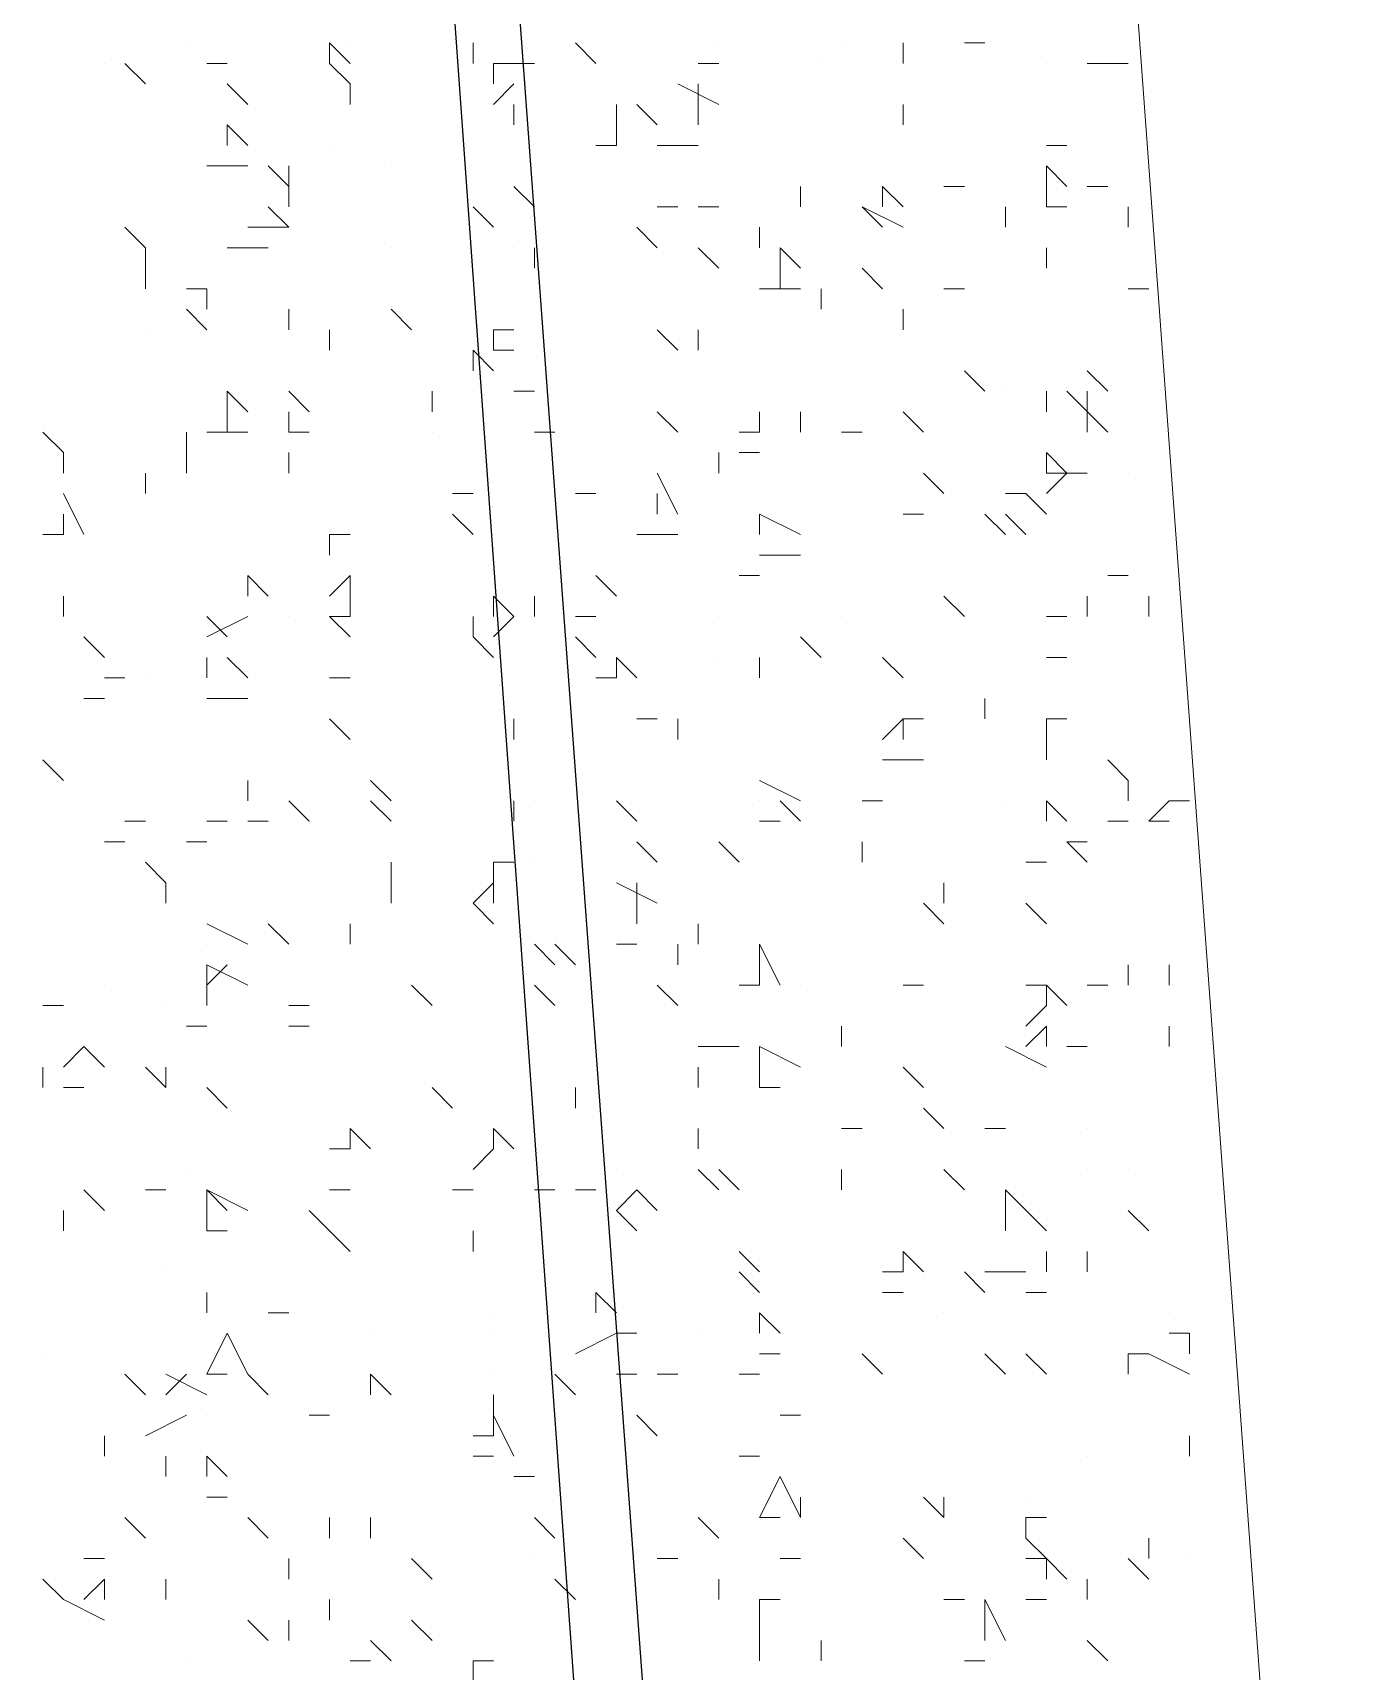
# Model space of a CAD drawing. Header units: millimetres. Extents: x 2928 to 3112, y 1220 to 1280.
# Drawn here: x 3001.5272 to 3001.7405, y 1264.6556 to 1264.9223 of the extents above; entities that cross this region are included whole.
import ezdxf

# ---------------------------------------------------------------- set-up
doc = ezdxf.new("R2010")
doc.units = ezdxf.units.MM

msp = doc.modelspace()

# ---------------------------------------------------------------- linework, layer by layer
at = {"color": 7, "linetype": 'Continuous', "lineweight": 9, "true_color": 0x000007}
msp.add_lwpolyline([(3000.5555, 1266.50732), (2999.52548, 1266.43065), (2999.82549, 1262.38726), (3000.85217, 1262.46392), (3001.88218, 1262.54059), (3001.58551, 1266.58065)], close=True, dxfattribs=at)
at = {"color": 253, "linetype": 'Continuous', "lineweight": -2, "true_color": 0x9a9a9a}
msp.add_lwpolyline([(3000.56216, 1266.40731), (2999.63548, 1266.34065), (2999.91549, 1262.49726), (3000.8455, 1262.56393), (3001.77551, 1262.63393), (3001.49218, 1266.47398)], close=True, dxfattribs=at)
msp.add_lwpolyline([(3000.72217, 1264.49062), (3001.62218, 1264.55729), (3001.48551, 1266.46398), (3001.1255, 1266.43731), (3001.17217, 1265.82397), (3000.60883, 1265.78064)], dxfattribs=at)
at = {"color": 92, "linetype": 'Continuous', "lineweight": 5, "true_color": 0x00b800}
for points in [[(3001.55218, 1264.92063), (3001.55218, 1264.92063)], [(3001.57884, 1264.92063), (3001.57884, 1264.92063)], [(3001.63885, 1264.92063), (3001.63885, 1264.92063)], [(3001.65885, 1264.92063), (3001.65885, 1264.92063)], [(3001.53884, 1264.91729), (3001.53884, 1264.91729)], [(3001.57884, 1264.91729), (3001.57884, 1264.91729)], [(3001.65551, 1264.91729), (3001.65551, 1264.91729)], [(3001.69218, 1264.91729), (3001.69218, 1264.91729)], [(3001.57551, 1264.90396), (3001.57551, 1264.90396)], [(3001.58551, 1264.90063), (3001.58551, 1264.90063)], [(3001.58551, 1264.88729), (3001.58551, 1264.88729)], [(3001.60551, 1264.88729), (3001.60551, 1264.88729)], [(3001.54551, 1264.87396), (3001.54551, 1264.87396)], [(3001.59885, 1264.86396), (3001.59885, 1264.86396)], [(3001.68551, 1264.86396), (3001.68551, 1264.86396)], [(3001.59218, 1264.85729), (3001.59218, 1264.85729)], [(3001.60885, 1264.85729), (3001.60885, 1264.85729)], [(3001.64551, 1264.85729), (3001.64551, 1264.85729)], [(3001.70551, 1264.85062), (3001.70551, 1264.85062)], [(3001.63218, 1264.84062), (3001.63218, 1264.84062)], [(3001.56884, 1264.82729), (3001.56884, 1264.82729)], [(3001.63885, 1264.82729), (3001.63885, 1264.82729)], [(3001.65885, 1264.82729), (3001.65885, 1264.82729)], [(3001.63885, 1264.82062), (3001.63885, 1264.82062)], [(3001.54551, 1264.81729), (3001.54551, 1264.81729)], [(3001.69218, 1264.80396), (3001.69218, 1264.80396)], [(3001.60885, 1264.79729), (3001.60885, 1264.79729)], [(3001.64551, 1264.79729), (3001.64551, 1264.79729)], [(3001.64551, 1264.79729), (3001.64551, 1264.79729)], [(3001.68551, 1264.79729), (3001.68551, 1264.79729)], [(3001.55551, 1264.79396), (3001.55551, 1264.79396)], [(3001.60885, 1264.78729), (3001.60885, 1264.78729)], [(3001.60218, 1264.78062), (3001.60218, 1264.78062)], [(3001.55551, 1264.77396), (3001.55551, 1264.77396)], [(3001.53884, 1264.76729), (3001.53884, 1264.76729)], [(3001.65218, 1264.76729), (3001.65218, 1264.76729)], [(3001.54884, 1264.76396), (3001.54884, 1264.76396)], [(3001.59218, 1264.76396), (3001.59218, 1264.76396)], [(3001.57884, 1264.74396), (3001.57884, 1264.74396)], [(3001.69885, 1264.74396), (3001.69885, 1264.74396)], [(3001.57551, 1264.74062), (3001.57551, 1264.74062)], [(3001.55218, 1264.73729), (3001.55218, 1264.73729)], [(3001.62218, 1264.73729), (3001.62218, 1264.73729)], [(3001.69885, 1264.73729), (3001.69885, 1264.73729)], [(3001.70551, 1264.73729), (3001.70551, 1264.73729)], [(3001.54884, 1264.72062), (3001.54884, 1264.72062)], [(3001.60218, 1264.71396), (3001.60218, 1264.71396)], [(3001.67551, 1264.71396), (3001.67551, 1264.71396)], [(3001.71218, 1264.71396), (3001.71218, 1264.71396)], [(3001.58218, 1264.71062), (3001.58218, 1264.71062)], [(3001.60218, 1264.71062), (3001.60218, 1264.71062)], [(3001.63551, 1264.71062), (3001.63551, 1264.71062)], [(3001.52884, 1264.70729), (3001.52884, 1264.70729)], [(3001.60218, 1264.70396), (3001.60218, 1264.70396)], [(3001.70551, 1264.70396), (3001.70551, 1264.70396)], [(3001.55551, 1264.69729), (3001.55551, 1264.69729)], [(3001.69885, 1264.69062), (3001.69885, 1264.69062)], [(3001.65218, 1264.68396), (3001.65218, 1264.68396)], [(3001.68885, 1264.68396), (3001.68885, 1264.68396)], [(3001.60885, 1264.67396), (3001.60885, 1264.67396)], [(3001.63218, 1264.67396), (3001.63218, 1264.67396)], [(3001.71551, 1264.67396), (3001.71551, 1264.67396)], [(3001.55218, 1264.65729), (3001.55218, 1264.65729)]]:
    msp.add_lwpolyline(points, close=True, dxfattribs=at)
for points in [[(3001.57551, 1264.92063), (3001.57884, 1264.91729), (3001.57884, 1264.91729)], [(3001.57551, 1264.92063), (3001.57551, 1264.91729), (3001.57551, 1264.91729)], [(3001.59885, 1264.91729), (3001.59885, 1264.92063), (3001.59885, 1264.92063)], [(3001.61885, 1264.91729), (3001.61551, 1264.92063), (3001.61551, 1264.92063)], [(3001.66885, 1264.91729), (3001.66885, 1264.92063), (3001.66885, 1264.92063)], [(3001.68218, 1264.92063), (3001.67885, 1264.92063), (3001.67885, 1264.92063)], [(3001.54551, 1264.91396), (3001.54218, 1264.91729), (3001.54218, 1264.91729)], [(3001.55884, 1264.91729), (3001.55551, 1264.91729), (3001.55551, 1264.91729)], [(3001.57551, 1264.91729), (3001.57884, 1264.91396), (3001.57884, 1264.91396)], [(3001.60218, 1264.91729), (3001.60885, 1264.91729), (3001.60885, 1264.91729)], [(3001.60218, 1264.91729), (3001.60218, 1264.91396), (3001.60218, 1264.91396)], [(3001.63885, 1264.91729), (3001.63551, 1264.91729), (3001.63551, 1264.91729)], [(3001.69885, 1264.91729), (3001.70551, 1264.91729), (3001.70551, 1264.91729)], [(3001.56218, 1264.91063), (3001.55884, 1264.91396), (3001.55884, 1264.91396)], [(3001.57884, 1264.91063), (3001.57884, 1264.91396), (3001.57884, 1264.91396)], [(3001.60218, 1264.91063), (3001.60551, 1264.91396), (3001.60551, 1264.91396)], [(3001.63218, 1264.91396), (3001.63885, 1264.91063), (3001.63885, 1264.91063)], [(3001.63551, 1264.91396), (3001.63551, 1264.90729), (3001.63551, 1264.90729)], [(3001.60551, 1264.90729), (3001.60551, 1264.91063), (3001.60551, 1264.91063)], [(3001.62218, 1264.91063), (3001.62218, 1264.90396), (3001.62218, 1264.90396)], [(3001.62218, 1264.91063), (3001.62218, 1264.90396), (3001.62218, 1264.90396)], [(3001.62885, 1264.90729), (3001.62551, 1264.91063), (3001.62551, 1264.91063)], [(3001.66885, 1264.90729), (3001.66885, 1264.91063), (3001.66885, 1264.91063)], [(3001.55884, 1264.90729), (3001.56218, 1264.90396), (3001.56218, 1264.90396)], [(3001.55884, 1264.90729), (3001.55884, 1264.90396), (3001.55884, 1264.90396)], [(3001.61885, 1264.90396), (3001.62218, 1264.90396), (3001.62218, 1264.90396)], [(3001.62885, 1264.90396), (3001.63551, 1264.90396), (3001.63551, 1264.90396)], [(3001.63218, 1264.90396), (3001.62885, 1264.90396), (3001.62885, 1264.90396)], [(3001.69551, 1264.90396), (3001.69218, 1264.90396), (3001.69218, 1264.90396)], [(3001.55551, 1264.90063), (3001.56218, 1264.90063), (3001.56218, 1264.90063)], [(3001.56551, 1264.90063), (3001.56884, 1264.89729), (3001.56884, 1264.89729)], [(3001.56884, 1264.90063), (3001.56884, 1264.89396), (3001.56884, 1264.89396)], [(3001.69218, 1264.90063), (3001.69551, 1264.89729), (3001.69551, 1264.89729)], [(3001.69218, 1264.90063), (3001.69218, 1264.89396), (3001.69218, 1264.89396)], [(3001.60885, 1264.89396), (3001.60551, 1264.89729), (3001.60551, 1264.89729)], [(3001.65218, 1264.89396), (3001.65218, 1264.89729), (3001.65218, 1264.89729)], [(3001.66551, 1264.89729), (3001.66885, 1264.89396), (3001.66885, 1264.89396)], [(3001.66551, 1264.89729), (3001.66551, 1264.89396), (3001.66551, 1264.89396)], [(3001.67885, 1264.89729), (3001.67551, 1264.89729), (3001.67551, 1264.89729)], [(3001.70218, 1264.89729), (3001.69885, 1264.89729), (3001.69885, 1264.89729)], [(3001.56884, 1264.89063), (3001.56551, 1264.89396), (3001.56551, 1264.89396)], [(3001.60218, 1264.89063), (3001.59885, 1264.89396), (3001.59885, 1264.89396)], [(3001.63218, 1264.89396), (3001.62885, 1264.89396), (3001.62885, 1264.89396)], [(3001.63885, 1264.89396), (3001.63551, 1264.89396), (3001.63551, 1264.89396)], [(3001.66218, 1264.89396), (3001.66885, 1264.89063), (3001.66885, 1264.89063)], [(3001.66551, 1264.89063), (3001.66218, 1264.89396), (3001.66218, 1264.89396)], [(3001.68551, 1264.89063), (3001.68551, 1264.89396), (3001.68551, 1264.89396)], [(3001.69218, 1264.89396), (3001.69551, 1264.89396), (3001.69551, 1264.89396)], [(3001.70551, 1264.89063), (3001.70551, 1264.89396), (3001.70551, 1264.89396)], [(3001.54551, 1264.88729), (3001.54218, 1264.89063), (3001.54218, 1264.89063)], [(3001.56218, 1264.89063), (3001.56884, 1264.89063), (3001.56884, 1264.89063)], [(3001.62885, 1264.88729), (3001.62551, 1264.89063), (3001.62551, 1264.89063)], [(3001.64551, 1264.88729), (3001.64551, 1264.89063), (3001.64551, 1264.89063)], [(3001.54551, 1264.88396), (3001.54551, 1264.88729), (3001.54551, 1264.88729)], [(3001.56218, 1264.88729), (3001.55884, 1264.88729), (3001.55884, 1264.88729)], [(3001.56551, 1264.88729), (3001.56218, 1264.88729), (3001.56218, 1264.88729)], [(3001.60885, 1264.88396), (3001.60885, 1264.88729), (3001.60885, 1264.88729)], [(3001.63885, 1264.88396), (3001.63551, 1264.88729), (3001.63551, 1264.88729)], [(3001.64885, 1264.88729), (3001.65218, 1264.88396), (3001.65218, 1264.88396)], [(3001.64885, 1264.88729), (3001.64885, 1264.88063), (3001.64885, 1264.88063)], [(3001.69218, 1264.88396), (3001.69218, 1264.88729), (3001.69218, 1264.88729)], [(3001.54551, 1264.88063), (3001.54551, 1264.88396), (3001.54551, 1264.88396)], [(3001.66551, 1264.88063), (3001.66218, 1264.88396), (3001.66218, 1264.88396)], [(3001.55551, 1264.88063), (3001.55218, 1264.88063), (3001.55218, 1264.88063)], [(3001.55551, 1264.88063), (3001.55551, 1264.87729), (3001.55551, 1264.87729)], [(3001.64551, 1264.88063), (3001.65218, 1264.88063), (3001.65218, 1264.88063)], [(3001.65551, 1264.87729), (3001.65551, 1264.88063), (3001.65551, 1264.88063)], [(3001.67885, 1264.88063), (3001.67551, 1264.88063), (3001.67551, 1264.88063)], [(3001.70885, 1264.88063), (3001.70551, 1264.88063), (3001.70551, 1264.88063)], [(3001.55218, 1264.87729), (3001.55551, 1264.87396), (3001.55551, 1264.87396)], [(3001.56884, 1264.87396), (3001.56884, 1264.87729), (3001.56884, 1264.87729)], [(3001.58884, 1264.87396), (3001.58551, 1264.87729), (3001.58551, 1264.87729)], [(3001.66885, 1264.87396), (3001.66885, 1264.87729), (3001.66885, 1264.87729)], [(3001.57551, 1264.87063), (3001.57551, 1264.87396), (3001.57551, 1264.87396)], [(3001.60218, 1264.87396), (3001.60551, 1264.87396), (3001.60551, 1264.87396)], [(3001.60218, 1264.87396), (3001.60218, 1264.87063), (3001.60218, 1264.87063)], [(3001.63218, 1264.87063), (3001.62885, 1264.87396), (3001.62885, 1264.87396)], [(3001.63551, 1264.87063), (3001.63551, 1264.87396), (3001.63551, 1264.87396)], [(3001.59885, 1264.87063), (3001.60218, 1264.86729), (3001.60218, 1264.86729)], [(3001.59885, 1264.87063), (3001.59885, 1264.86729), (3001.59885, 1264.86729)], [(3001.60218, 1264.87063), (3001.60551, 1264.87063), (3001.60551, 1264.87063)], [(3001.68218, 1264.86396), (3001.67885, 1264.86729), (3001.67885, 1264.86729)], [(3001.70218, 1264.86396), (3001.69885, 1264.86729), (3001.69885, 1264.86729)], [(3001.70218, 1264.86396), (3001.69885, 1264.86729), (3001.69885, 1264.86729)], [(3001.55884, 1264.86396), (3001.56218, 1264.86062), (3001.56218, 1264.86062)], [(3001.55884, 1264.86396), (3001.55884, 1264.85729), (3001.55884, 1264.85729)], [(3001.57218, 1264.86062), (3001.56884, 1264.86396), (3001.56884, 1264.86396)], [(3001.59218, 1264.86062), (3001.59218, 1264.86396), (3001.59218, 1264.86396)], [(3001.60885, 1264.86396), (3001.60551, 1264.86396), (3001.60551, 1264.86396)], [(3001.69218, 1264.86062), (3001.69218, 1264.86396), (3001.69218, 1264.86396)], [(3001.69551, 1264.86396), (3001.70218, 1264.85729), (3001.70218, 1264.85729)], [(3001.69885, 1264.86396), (3001.69885, 1264.85729), (3001.69885, 1264.85729)], [(3001.56884, 1264.85729), (3001.56884, 1264.86062), (3001.56884, 1264.86062)], [(3001.63218, 1264.85729), (3001.62885, 1264.86062), (3001.62885, 1264.86062)], [(3001.64551, 1264.86062), (3001.64551, 1264.85729), (3001.64551, 1264.85729)], [(3001.65218, 1264.85729), (3001.65218, 1264.86062), (3001.65218, 1264.86062)], [(3001.67218, 1264.85729), (3001.66885, 1264.86062), (3001.66885, 1264.86062)], [(3001.53218, 1264.85396), (3001.52884, 1264.85729), (3001.52884, 1264.85729)], [(3001.55218, 1264.85396), (3001.55218, 1264.85729), (3001.55218, 1264.85729)], [(3001.55551, 1264.85729), (3001.56218, 1264.85729), (3001.56218, 1264.85729)], [(3001.57218, 1264.85729), (3001.56884, 1264.85729), (3001.56884, 1264.85729)], [(3001.61218, 1264.85729), (3001.60885, 1264.85729), (3001.60885, 1264.85729)], [(3001.64551, 1264.85729), (3001.64218, 1264.85729), (3001.64218, 1264.85729)], [(3001.66218, 1264.85729), (3001.65885, 1264.85729), (3001.65885, 1264.85729)], [(3001.53218, 1264.85062), (3001.53218, 1264.85396), (3001.53218, 1264.85396)], [(3001.55218, 1264.85062), (3001.55218, 1264.85396), (3001.55218, 1264.85396)], [(3001.56884, 1264.85062), (3001.56884, 1264.85396), (3001.56884, 1264.85396)], [(3001.63885, 1264.85062), (3001.63885, 1264.85396), (3001.63885, 1264.85396)], [(3001.64218, 1264.85396), (3001.64551, 1264.85396), (3001.64551, 1264.85396)], [(3001.69218, 1264.85396), (3001.69551, 1264.85062), (3001.69551, 1264.85062)], [(3001.69218, 1264.85396), (3001.69218, 1264.85062), (3001.69218, 1264.85062)], [(3001.69551, 1264.85062), (3001.69218, 1264.85396), (3001.69218, 1264.85396)], [(3001.54551, 1264.84729), (3001.54551, 1264.85062), (3001.54551, 1264.85062)], [(3001.62885, 1264.85062), (3001.63218, 1264.84396), (3001.63218, 1264.84396)], [(3001.67551, 1264.84729), (3001.67218, 1264.85062), (3001.67218, 1264.85062)], [(3001.69218, 1264.84729), (3001.69551, 1264.85062), (3001.69551, 1264.85062)], [(3001.69218, 1264.85062), (3001.69885, 1264.85062), (3001.69885, 1264.85062)], [(3001.53218, 1264.84729), (3001.53551, 1264.84062), (3001.53551, 1264.84062)], [(3001.59885, 1264.84729), (3001.59551, 1264.84729), (3001.59551, 1264.84729)], [(3001.61885, 1264.84729), (3001.61551, 1264.84729), (3001.61551, 1264.84729)], [(3001.62885, 1264.84729), (3001.62885, 1264.84396), (3001.62885, 1264.84396)], [(3001.68885, 1264.84729), (3001.68551, 1264.84729), (3001.68551, 1264.84729)], [(3001.68885, 1264.84729), (3001.69218, 1264.84396), (3001.69218, 1264.84396)], [(3001.53218, 1264.84396), (3001.53218, 1264.84062), (3001.53218, 1264.84062)], [(3001.59885, 1264.84062), (3001.59551, 1264.84396), (3001.59551, 1264.84396)], [(3001.64551, 1264.84396), (3001.65218, 1264.84062), (3001.65218, 1264.84062)], [(3001.64551, 1264.84396), (3001.64551, 1264.84062), (3001.64551, 1264.84062)], [(3001.67218, 1264.84396), (3001.66885, 1264.84396), (3001.66885, 1264.84396)], [(3001.68551, 1264.84062), (3001.68218, 1264.84396), (3001.68218, 1264.84396)], [(3001.68551, 1264.84396), (3001.68885, 1264.84062), (3001.68885, 1264.84062)], [(3001.52884, 1264.84062), (3001.53218, 1264.84062), (3001.53218, 1264.84062)], [(3001.57551, 1264.83729), (3001.57551, 1264.84062), (3001.57551, 1264.84062)], [(3001.57884, 1264.84062), (3001.57551, 1264.84062), (3001.57551, 1264.84062)], [(3001.62551, 1264.84062), (3001.63218, 1264.84062), (3001.63218, 1264.84062)], [(3001.64551, 1264.83729), (3001.65218, 1264.83729), (3001.65218, 1264.83729)], [(3001.56218, 1264.83396), (3001.56551, 1264.83062), (3001.56551, 1264.83062)], [(3001.56218, 1264.83396), (3001.56218, 1264.83062), (3001.56218, 1264.83062)], [(3001.57884, 1264.83396), (3001.57551, 1264.83062), (3001.57551, 1264.83062)], [(3001.57884, 1264.83396), (3001.57884, 1264.82729), (3001.57884, 1264.82729)], [(3001.62218, 1264.83062), (3001.61885, 1264.83396), (3001.61885, 1264.83396)], [(3001.64551, 1264.83396), (3001.64218, 1264.83396), (3001.64218, 1264.83396)], [(3001.70551, 1264.83396), (3001.70218, 1264.83396), (3001.70218, 1264.83396)], [(3001.53218, 1264.82729), (3001.53218, 1264.83062), (3001.53218, 1264.83062)], [(3001.60218, 1264.83062), (3001.60551, 1264.82729), (3001.60551, 1264.82729)], [(3001.60218, 1264.83062), (3001.60218, 1264.82729), (3001.60218, 1264.82729)], [(3001.60885, 1264.82729), (3001.60885, 1264.83062), (3001.60885, 1264.83062)], [(3001.67885, 1264.82729), (3001.67551, 1264.83062), (3001.67551, 1264.83062)], [(3001.69885, 1264.82729), (3001.69885, 1264.83062), (3001.69885, 1264.83062)], [(3001.70885, 1264.82729), (3001.70885, 1264.83062), (3001.70885, 1264.83062)], [(3001.55551, 1264.82396), (3001.56218, 1264.82729), (3001.56218, 1264.82729)], [(3001.55884, 1264.82396), (3001.55551, 1264.82729), (3001.55551, 1264.82729)], [(3001.57551, 1264.82729), (3001.57884, 1264.82729), (3001.57884, 1264.82729)], [(3001.57884, 1264.82396), (3001.57551, 1264.82729), (3001.57551, 1264.82729)], [(3001.59885, 1264.82396), (3001.59885, 1264.82729), (3001.59885, 1264.82729)], [(3001.60218, 1264.82396), (3001.60551, 1264.82729), (3001.60551, 1264.82729)], [(3001.61885, 1264.82729), (3001.61551, 1264.82729), (3001.61551, 1264.82729)], [(3001.69551, 1264.82729), (3001.69218, 1264.82729), (3001.69218, 1264.82729)], [(3001.53884, 1264.82062), (3001.53551, 1264.82396), (3001.53551, 1264.82396)], [(3001.60218, 1264.82062), (3001.59885, 1264.82396), (3001.59885, 1264.82396)], [(3001.61885, 1264.82062), (3001.61551, 1264.82396), (3001.61551, 1264.82396)], [(3001.65551, 1264.82062), (3001.65218, 1264.82396), (3001.65218, 1264.82396)], [(3001.55551, 1264.82062), (3001.55551, 1264.81729), (3001.55551, 1264.81729)], [(3001.55884, 1264.82062), (3001.56218, 1264.81729), (3001.56218, 1264.81729)], [(3001.62218, 1264.82062), (3001.62551, 1264.81729), (3001.62551, 1264.81729)], [(3001.62218, 1264.82062), (3001.62218, 1264.81729), (3001.62218, 1264.81729)], [(3001.64551, 1264.81729), (3001.64551, 1264.82062), (3001.64551, 1264.82062)], [(3001.66885, 1264.81729), (3001.66551, 1264.82062), (3001.66551, 1264.82062)], [(3001.69551, 1264.82062), (3001.69218, 1264.82062), (3001.69218, 1264.82062)], [(3001.54218, 1264.81729), (3001.53884, 1264.81729), (3001.53884, 1264.81729)], [(3001.57884, 1264.81729), (3001.57551, 1264.81729), (3001.57551, 1264.81729)], [(3001.61885, 1264.81729), (3001.62218, 1264.81729), (3001.62218, 1264.81729)], [(3001.53884, 1264.81396), (3001.53551, 1264.81396), (3001.53551, 1264.81396)], [(3001.55551, 1264.81396), (3001.56218, 1264.81396), (3001.56218, 1264.81396)], [(3001.55884, 1264.81396), (3001.55551, 1264.81396), (3001.55551, 1264.81396)], [(3001.68218, 1264.81062), (3001.68218, 1264.81396), (3001.68218, 1264.81396)], [(3001.57884, 1264.80729), (3001.57551, 1264.81062), (3001.57551, 1264.81062)], [(3001.60551, 1264.80729), (3001.60551, 1264.81062), (3001.60551, 1264.81062)], [(3001.62885, 1264.81062), (3001.62551, 1264.81062), (3001.62551, 1264.81062)], [(3001.63218, 1264.80729), (3001.63218, 1264.81062), (3001.63218, 1264.81062)], [(3001.66885, 1264.81062), (3001.66551, 1264.80729), (3001.66551, 1264.80729)], [(3001.66885, 1264.81062), (3001.66885, 1264.80729), (3001.66885, 1264.80729)], [(3001.67218, 1264.81062), (3001.66885, 1264.81062), (3001.66885, 1264.81062)], [(3001.69218, 1264.81062), (3001.69551, 1264.81062), (3001.69551, 1264.81062)], [(3001.69218, 1264.81062), (3001.69218, 1264.80729), (3001.69218, 1264.80729)], [(3001.69218, 1264.80396), (3001.69218, 1264.80729), (3001.69218, 1264.80729)], [(3001.53218, 1264.80062), (3001.52884, 1264.80396), (3001.52884, 1264.80396)], [(3001.66551, 1264.80396), (3001.66885, 1264.80396), (3001.66885, 1264.80396)], [(3001.67218, 1264.80396), (3001.66885, 1264.80396), (3001.66885, 1264.80396)], [(3001.70551, 1264.80062), (3001.70218, 1264.80396), (3001.70218, 1264.80396)], [(3001.56218, 1264.79729), (3001.56218, 1264.80062), (3001.56218, 1264.80062)], [(3001.58551, 1264.79729), (3001.58218, 1264.80062), (3001.58218, 1264.80062)], [(3001.64551, 1264.80062), (3001.65218, 1264.79729), (3001.65218, 1264.79729)], [(3001.70551, 1264.79729), (3001.70551, 1264.80062), (3001.70551, 1264.80062)], [(3001.57218, 1264.79396), (3001.56884, 1264.79729), (3001.56884, 1264.79729)], [(3001.58551, 1264.79396), (3001.58218, 1264.79729), (3001.58218, 1264.79729)], [(3001.60551, 1264.79396), (3001.60551, 1264.79729), (3001.60551, 1264.79729)], [(3001.62551, 1264.79396), (3001.62218, 1264.79729), (3001.62218, 1264.79729)], [(3001.65218, 1264.79396), (3001.64885, 1264.79729), (3001.64885, 1264.79729)], [(3001.66551, 1264.79729), (3001.66218, 1264.79729), (3001.66218, 1264.79729)], [(3001.69218, 1264.79729), (3001.69551, 1264.79396), (3001.69551, 1264.79396)], [(3001.69218, 1264.79729), (3001.69218, 1264.79396), (3001.69218, 1264.79396)], [(3001.71218, 1264.79729), (3001.70885, 1264.79396), (3001.70885, 1264.79396)], [(3001.71218, 1264.79729), (3001.71551, 1264.79729), (3001.71551, 1264.79729)], [(3001.54551, 1264.79396), (3001.54218, 1264.79396), (3001.54218, 1264.79396)], [(3001.55551, 1264.79396), (3001.55884, 1264.79396), (3001.55884, 1264.79396)], [(3001.56551, 1264.79396), (3001.56218, 1264.79396), (3001.56218, 1264.79396)], [(3001.64551, 1264.79396), (3001.64885, 1264.79396), (3001.64885, 1264.79396)], [(3001.70551, 1264.79396), (3001.70218, 1264.79396), (3001.70218, 1264.79396)], [(3001.70885, 1264.79396), (3001.71218, 1264.79396), (3001.71218, 1264.79396)], [(3001.54218, 1264.79062), (3001.53884, 1264.79062), (3001.53884, 1264.79062)], [(3001.55218, 1264.79062), (3001.55551, 1264.79062), (3001.55551, 1264.79062)], [(3001.62885, 1264.78729), (3001.62551, 1264.79062), (3001.62551, 1264.79062)], [(3001.64218, 1264.78729), (3001.63885, 1264.79062), (3001.63885, 1264.79062)], [(3001.66218, 1264.78729), (3001.66218, 1264.79062), (3001.66218, 1264.79062)], [(3001.69885, 1264.79062), (3001.69551, 1264.79062), (3001.69551, 1264.79062)], [(3001.69885, 1264.78729), (3001.69551, 1264.79062), (3001.69551, 1264.79062)], [(3001.54884, 1264.78396), (3001.54551, 1264.78729), (3001.54551, 1264.78729)], [(3001.58551, 1264.78396), (3001.58551, 1264.78729), (3001.58551, 1264.78729)], [(3001.60218, 1264.78729), (3001.60551, 1264.78729), (3001.60551, 1264.78729)], [(3001.60218, 1264.78729), (3001.60218, 1264.78396), (3001.60218, 1264.78396)], [(3001.68885, 1264.78729), (3001.69218, 1264.78729), (3001.69218, 1264.78729)], [(3001.54884, 1264.78062), (3001.54884, 1264.78396), (3001.54884, 1264.78396)], [(3001.58551, 1264.78062), (3001.58551, 1264.78396), (3001.58551, 1264.78396)], [(3001.60218, 1264.78396), (3001.59885, 1264.78062), (3001.59885, 1264.78062)], [(3001.60218, 1264.78396), (3001.60218, 1264.78062), (3001.60218, 1264.78062)], [(3001.62218, 1264.78396), (3001.62885, 1264.78062), (3001.62885, 1264.78062)], [(3001.62551, 1264.78396), (3001.62551, 1264.77729), (3001.62551, 1264.77729)], [(3001.67551, 1264.78062), (3001.67551, 1264.78396), (3001.67551, 1264.78396)], [(3001.59885, 1264.78062), (3001.60218, 1264.77729), (3001.60218, 1264.77729)], [(3001.67551, 1264.77729), (3001.67218, 1264.78062), (3001.67218, 1264.78062)], [(3001.69218, 1264.77729), (3001.68885, 1264.78062), (3001.68885, 1264.78062)], [(3001.55551, 1264.77729), (3001.56218, 1264.77396), (3001.56218, 1264.77396)], [(3001.56884, 1264.77396), (3001.56551, 1264.77729), (3001.56551, 1264.77729)], [(3001.57884, 1264.77396), (3001.57884, 1264.77729), (3001.57884, 1264.77729)], [(3001.63551, 1264.77396), (3001.63551, 1264.77729), (3001.63551, 1264.77729)], [(3001.61218, 1264.77062), (3001.60885, 1264.77396), (3001.60885, 1264.77396)], [(3001.61551, 1264.77062), (3001.61218, 1264.77396), (3001.61218, 1264.77396)], [(3001.62218, 1264.77396), (3001.62551, 1264.77396), (3001.62551, 1264.77396)], [(3001.63218, 1264.77062), (3001.63218, 1264.77396), (3001.63218, 1264.77396)], [(3001.64551, 1264.77396), (3001.64885, 1264.76729), (3001.64885, 1264.76729)], [(3001.64551, 1264.77396), (3001.64551, 1264.76729), (3001.64551, 1264.76729)], [(3001.55551, 1264.76729), (3001.55884, 1264.77062), (3001.55884, 1264.77062)], [(3001.55551, 1264.77062), (3001.56218, 1264.76729), (3001.56218, 1264.76729)], [(3001.55551, 1264.77062), (3001.55551, 1264.76396), (3001.55551, 1264.76396)], [(3001.70551, 1264.76729), (3001.70551, 1264.77062), (3001.70551, 1264.77062)], [(3001.71218, 1264.76729), (3001.71218, 1264.77062), (3001.71218, 1264.77062)], [(3001.59218, 1264.76396), (3001.58884, 1264.76729), (3001.58884, 1264.76729)], [(3001.61218, 1264.76396), (3001.60885, 1264.76729), (3001.60885, 1264.76729)], [(3001.61218, 1264.76396), (3001.60885, 1264.76729), (3001.60885, 1264.76729)], [(3001.63218, 1264.76396), (3001.62885, 1264.76729), (3001.62885, 1264.76729)], [(3001.64218, 1264.76729), (3001.64551, 1264.76729), (3001.64551, 1264.76729)], [(3001.67218, 1264.76729), (3001.66885, 1264.76729), (3001.66885, 1264.76729)], [(3001.69218, 1264.76729), (3001.68885, 1264.76729), (3001.68885, 1264.76729)], [(3001.69218, 1264.76729), (3001.69551, 1264.76396), (3001.69551, 1264.76396)], [(3001.69218, 1264.76729), (3001.69218, 1264.76396), (3001.69218, 1264.76396)], [(3001.70218, 1264.76729), (3001.69885, 1264.76729), (3001.69885, 1264.76729)], [(3001.53218, 1264.76396), (3001.52884, 1264.76396), (3001.52884, 1264.76396)], [(3001.57218, 1264.76396), (3001.56884, 1264.76396), (3001.56884, 1264.76396)], [(3001.68885, 1264.76062), (3001.69218, 1264.76396), (3001.69218, 1264.76396)], [(3001.55218, 1264.76062), (3001.55551, 1264.76062), (3001.55551, 1264.76062)], [(3001.57218, 1264.76062), (3001.56884, 1264.76062), (3001.56884, 1264.76062)], [(3001.65885, 1264.75729), (3001.65885, 1264.76062), (3001.65885, 1264.76062)], [(3001.69218, 1264.76062), (3001.68885, 1264.75729), (3001.68885, 1264.75729)], [(3001.69218, 1264.76062), (3001.69218, 1264.75729), (3001.69218, 1264.75729)], [(3001.71218, 1264.75729), (3001.71218, 1264.76062), (3001.71218, 1264.76062)], [(3001.53551, 1264.75729), (3001.53218, 1264.75396), (3001.53218, 1264.75396)], [(3001.53551, 1264.75729), (3001.53884, 1264.75396), (3001.53884, 1264.75396)], [(3001.63885, 1264.75729), (3001.63551, 1264.75729), (3001.63551, 1264.75729)], [(3001.64218, 1264.75729), (3001.63885, 1264.75729), (3001.63885, 1264.75729)], [(3001.64551, 1264.75729), (3001.65218, 1264.75396), (3001.65218, 1264.75396)], [(3001.64551, 1264.75729), (3001.64551, 1264.75062), (3001.64551, 1264.75062)], [(3001.68551, 1264.75729), (3001.69218, 1264.75396), (3001.69218, 1264.75396)], [(3001.69885, 1264.75729), (3001.69551, 1264.75729), (3001.69551, 1264.75729)], [(3001.52884, 1264.75062), (3001.52884, 1264.75396), (3001.52884, 1264.75396)], [(3001.54884, 1264.75062), (3001.54551, 1264.75396), (3001.54551, 1264.75396)], [(3001.54884, 1264.75062), (3001.54884, 1264.75396), (3001.54884, 1264.75396)], [(3001.63551, 1264.75062), (3001.63551, 1264.75396), (3001.63551, 1264.75396)], [(3001.67218, 1264.75062), (3001.66885, 1264.75396), (3001.66885, 1264.75396)], [(3001.53218, 1264.75062), (3001.53551, 1264.75062), (3001.53551, 1264.75062)], [(3001.55884, 1264.74729), (3001.55551, 1264.75062), (3001.55551, 1264.75062)], [(3001.59551, 1264.74729), (3001.59218, 1264.75062), (3001.59218, 1264.75062)], [(3001.61551, 1264.74729), (3001.61551, 1264.75062), (3001.61551, 1264.75062)], [(3001.64551, 1264.75062), (3001.64885, 1264.75062), (3001.64885, 1264.75062)], [(3001.67551, 1264.74396), (3001.67218, 1264.74729), (3001.67218, 1264.74729)], [(3001.57884, 1264.74396), (3001.58218, 1264.74062), (3001.58218, 1264.74062)], [(3001.57884, 1264.74062), (3001.57884, 1264.74396), (3001.57884, 1264.74396)], [(3001.60218, 1264.74396), (3001.60551, 1264.74062), (3001.60551, 1264.74062)], [(3001.60218, 1264.74396), (3001.60218, 1264.74062), (3001.60218, 1264.74062)], [(3001.63551, 1264.74062), (3001.63551, 1264.74396), (3001.63551, 1264.74396)], [(3001.66218, 1264.74396), (3001.65885, 1264.74396), (3001.65885, 1264.74396)], [(3001.68551, 1264.74396), (3001.68218, 1264.74396), (3001.68218, 1264.74396)], [(3001.57551, 1264.74062), (3001.57884, 1264.74062), (3001.57884, 1264.74062)], [(3001.59885, 1264.73729), (3001.60218, 1264.74062), (3001.60218, 1264.74062)], [(3001.63885, 1264.73396), (3001.63551, 1264.73729), (3001.63551, 1264.73729)], [(3001.64218, 1264.73396), (3001.63885, 1264.73729), (3001.63885, 1264.73729)], [(3001.65885, 1264.73396), (3001.65885, 1264.73729), (3001.65885, 1264.73729)], [(3001.67885, 1264.73396), (3001.67551, 1264.73729), (3001.67551, 1264.73729)], [(3001.53884, 1264.73062), (3001.53551, 1264.73396), (3001.53551, 1264.73396)], [(3001.54884, 1264.73396), (3001.54551, 1264.73396), (3001.54551, 1264.73396)], [(3001.55551, 1264.73396), (3001.56218, 1264.73062), (3001.56218, 1264.73062)], [(3001.55551, 1264.73396), (3001.55551, 1264.72729), (3001.55551, 1264.72729)], [(3001.55884, 1264.73062), (3001.55551, 1264.73396), (3001.55551, 1264.73396)], [(3001.57884, 1264.73396), (3001.57551, 1264.73396), (3001.57551, 1264.73396)], [(3001.59885, 1264.73396), (3001.59551, 1264.73396), (3001.59551, 1264.73396)], [(3001.61218, 1264.73396), (3001.60885, 1264.73396), (3001.60885, 1264.73396)], [(3001.61885, 1264.73396), (3001.61551, 1264.73396), (3001.61551, 1264.73396)], [(3001.62551, 1264.73396), (3001.62218, 1264.73062), (3001.62218, 1264.73062)], [(3001.62551, 1264.73396), (3001.62885, 1264.73062), (3001.62885, 1264.73062)], [(3001.68551, 1264.73396), (3001.69218, 1264.72729), (3001.69218, 1264.72729)], [(3001.68551, 1264.73396), (3001.68551, 1264.72729), (3001.68551, 1264.72729)], [(3001.53218, 1264.72729), (3001.53218, 1264.73062), (3001.53218, 1264.73062)], [(3001.57551, 1264.72729), (3001.57218, 1264.73062), (3001.57218, 1264.73062)], [(3001.62218, 1264.73062), (3001.62551, 1264.72729), (3001.62551, 1264.72729)], [(3001.68551, 1264.72729), (3001.68551, 1264.73062), (3001.68551, 1264.73062)], [(3001.70885, 1264.72729), (3001.70551, 1264.73062), (3001.70551, 1264.73062)], [(3001.55551, 1264.72729), (3001.55884, 1264.72729), (3001.55884, 1264.72729)], [(3001.57884, 1264.72396), (3001.57551, 1264.72729), (3001.57551, 1264.72729)], [(3001.59885, 1264.72396), (3001.59885, 1264.72729), (3001.59885, 1264.72729)], [(3001.64551, 1264.72062), (3001.64218, 1264.72396), (3001.64218, 1264.72396)], [(3001.66885, 1264.72396), (3001.67218, 1264.72062), (3001.67218, 1264.72062)], [(3001.66885, 1264.72396), (3001.66885, 1264.72062), (3001.66885, 1264.72062)], [(3001.69218, 1264.72396), (3001.69218, 1264.72062), (3001.69218, 1264.72062)], [(3001.69218, 1264.72396), (3001.69218, 1264.72062), (3001.69218, 1264.72062)], [(3001.69885, 1264.72062), (3001.69885, 1264.72396), (3001.69885, 1264.72396)], [(3001.64551, 1264.71729), (3001.64218, 1264.72062), (3001.64218, 1264.72062)], [(3001.66885, 1264.72062), (3001.66551, 1264.72062), (3001.66551, 1264.72062)], [(3001.68218, 1264.71729), (3001.67885, 1264.72062), (3001.67885, 1264.72062)], [(3001.68218, 1264.72062), (3001.68885, 1264.72062), (3001.68885, 1264.72062)], [(3001.55551, 1264.71396), (3001.55551, 1264.71729), (3001.55551, 1264.71729)], [(3001.61885, 1264.71729), (3001.62218, 1264.71396), (3001.62218, 1264.71396)], [(3001.61885, 1264.71729), (3001.61885, 1264.71396), (3001.61885, 1264.71396)], [(3001.66551, 1264.71729), (3001.66885, 1264.71729), (3001.66885, 1264.71729)], [(3001.68885, 1264.71729), (3001.69218, 1264.71729), (3001.69218, 1264.71729)], [(3001.56884, 1264.71396), (3001.56551, 1264.71396), (3001.56551, 1264.71396)], [(3001.64551, 1264.71396), (3001.64885, 1264.71062), (3001.64885, 1264.71062)], [(3001.64551, 1264.71396), (3001.64551, 1264.71062), (3001.64551, 1264.71062)], [(3001.55884, 1264.71062), (3001.55551, 1264.70396), (3001.55551, 1264.70396)], [(3001.55884, 1264.71062), (3001.56218, 1264.70396), (3001.56218, 1264.70396)], [(3001.61551, 1264.70729), (3001.62218, 1264.71062), (3001.62218, 1264.71062)], [(3001.62551, 1264.71062), (3001.62218, 1264.71062), (3001.62218, 1264.71062)], [(3001.71551, 1264.71062), (3001.71218, 1264.71062), (3001.71218, 1264.71062)], [(3001.71551, 1264.71062), (3001.71551, 1264.70729), (3001.71551, 1264.70729)], [(3001.64551, 1264.70729), (3001.64885, 1264.70729), (3001.64885, 1264.70729)], [(3001.66551, 1264.70396), (3001.66218, 1264.70729), (3001.66218, 1264.70729)], [(3001.68551, 1264.70396), (3001.68218, 1264.70729), (3001.68218, 1264.70729)], [(3001.69218, 1264.70396), (3001.68885, 1264.70729), (3001.68885, 1264.70729)], [(3001.70551, 1264.70396), (3001.70551, 1264.70729), (3001.70551, 1264.70729)], [(3001.70885, 1264.70729), (3001.70551, 1264.70729), (3001.70551, 1264.70729)], [(3001.70885, 1264.70729), (3001.71551, 1264.70396), (3001.71551, 1264.70396)], [(3001.54551, 1264.70062), (3001.54218, 1264.70396), (3001.54218, 1264.70396)], [(3001.54884, 1264.70396), (3001.55551, 1264.70062), (3001.55551, 1264.70062)], [(3001.55218, 1264.70396), (3001.54884, 1264.70062), (3001.54884, 1264.70062)], [(3001.55551, 1264.70396), (3001.55884, 1264.70396), (3001.55884, 1264.70396)], [(3001.56551, 1264.70062), (3001.56218, 1264.70396), (3001.56218, 1264.70396)], [(3001.58551, 1264.70062), (3001.58218, 1264.70396), (3001.58218, 1264.70396)], [(3001.58218, 1264.70062), (3001.58218, 1264.70396), (3001.58218, 1264.70396)], [(3001.61551, 1264.70062), (3001.61218, 1264.70396), (3001.61218, 1264.70396)], [(3001.62551, 1264.70396), (3001.62218, 1264.70396), (3001.62218, 1264.70396)], [(3001.63218, 1264.70396), (3001.62885, 1264.70396), (3001.62885, 1264.70396)], [(3001.64551, 1264.70396), (3001.64218, 1264.70396), (3001.64218, 1264.70396)], [(3001.60218, 1264.70062), (3001.60218, 1264.69729), (3001.60218, 1264.69729)], [(3001.60218, 1264.70062), (3001.60218, 1264.69729), (3001.60218, 1264.69729)], [(3001.54551, 1264.69396), (3001.55218, 1264.69729), (3001.55218, 1264.69729)], [(3001.57551, 1264.69729), (3001.57218, 1264.69729), (3001.57218, 1264.69729)], [(3001.60218, 1264.69729), (3001.60551, 1264.69062), (3001.60551, 1264.69062)], [(3001.60218, 1264.69729), (3001.60218, 1264.69396), (3001.60218, 1264.69396)], [(3001.62885, 1264.69396), (3001.62551, 1264.69729), (3001.62551, 1264.69729)], [(3001.65218, 1264.69729), (3001.64885, 1264.69729), (3001.64885, 1264.69729)], [(3001.53884, 1264.69062), (3001.53884, 1264.69396), (3001.53884, 1264.69396)], [(3001.59885, 1264.69396), (3001.60218, 1264.69396), (3001.60218, 1264.69396)], [(3001.71551, 1264.69062), (3001.71551, 1264.69396), (3001.71551, 1264.69396)], [(3001.54884, 1264.68729), (3001.54884, 1264.69062), (3001.54884, 1264.69062)], [(3001.55551, 1264.69062), (3001.55884, 1264.68729), (3001.55884, 1264.68729)], [(3001.55551, 1264.69062), (3001.55551, 1264.68729), (3001.55551, 1264.68729)], [(3001.59885, 1264.69062), (3001.60218, 1264.69062), (3001.60218, 1264.69062)], [(3001.64551, 1264.69062), (3001.64218, 1264.69062), (3001.64218, 1264.69062)], [(3001.60885, 1264.68729), (3001.60551, 1264.68729), (3001.60551, 1264.68729)], [(3001.64885, 1264.68729), (3001.64551, 1264.68062), (3001.64551, 1264.68062)], [(3001.64885, 1264.68729), (3001.65218, 1264.68062), (3001.65218, 1264.68062)], [(3001.55551, 1264.68396), (3001.55884, 1264.68396), (3001.55884, 1264.68396)], [(3001.65218, 1264.68062), (3001.65218, 1264.68396), (3001.65218, 1264.68396)], [(3001.67551, 1264.68062), (3001.67218, 1264.68396), (3001.67218, 1264.68396)], [(3001.67551, 1264.68062), (3001.67551, 1264.68396), (3001.67551, 1264.68396)], [(3001.54551, 1264.67729), (3001.54218, 1264.68062), (3001.54218, 1264.68062)], [(3001.56551, 1264.67729), (3001.56218, 1264.68062), (3001.56218, 1264.68062)], [(3001.57551, 1264.67729), (3001.57551, 1264.68062), (3001.57551, 1264.68062)], [(3001.58218, 1264.67729), (3001.58218, 1264.68062), (3001.58218, 1264.68062)], [(3001.61218, 1264.67729), (3001.60885, 1264.68062), (3001.60885, 1264.68062)], [(3001.63885, 1264.67729), (3001.63551, 1264.68062), (3001.63551, 1264.68062)], [(3001.64551, 1264.68062), (3001.64885, 1264.68062), (3001.64885, 1264.68062)], [(3001.68885, 1264.68062), (3001.69218, 1264.68062), (3001.69218, 1264.68062)], [(3001.68885, 1264.68062), (3001.68885, 1264.67729), (3001.68885, 1264.67729)], [(3001.67218, 1264.67396), (3001.66885, 1264.67729), (3001.66885, 1264.67729)], [(3001.69218, 1264.67396), (3001.68885, 1264.67729), (3001.68885, 1264.67729)], [(3001.70885, 1264.67396), (3001.70885, 1264.67729), (3001.70885, 1264.67729)], [(3001.53884, 1264.67396), (3001.53551, 1264.67396), (3001.53551, 1264.67396)], [(3001.56884, 1264.67062), (3001.56884, 1264.67396), (3001.56884, 1264.67396)], [(3001.59218, 1264.67062), (3001.58884, 1264.67396), (3001.58884, 1264.67396)], [(3001.63218, 1264.67396), (3001.62885, 1264.67396), (3001.62885, 1264.67396)], [(3001.65218, 1264.67396), (3001.64885, 1264.67396), (3001.64885, 1264.67396)], [(3001.68885, 1264.67396), (3001.69218, 1264.67396), (3001.69218, 1264.67396)], [(3001.69218, 1264.67396), (3001.69551, 1264.67062), (3001.69551, 1264.67062)], [(3001.69218, 1264.67396), (3001.69218, 1264.67062), (3001.69218, 1264.67062)], [(3001.70885, 1264.67062), (3001.70551, 1264.67396), (3001.70551, 1264.67396)], [(3001.53218, 1264.66729), (3001.52884, 1264.67062), (3001.52884, 1264.67062)], [(3001.53884, 1264.67062), (3001.53551, 1264.66729), (3001.53551, 1264.66729)], [(3001.53884, 1264.67062), (3001.53884, 1264.66729), (3001.53884, 1264.66729)], [(3001.54884, 1264.66729), (3001.54884, 1264.67062), (3001.54884, 1264.67062)], [(3001.61551, 1264.66729), (3001.61218, 1264.67062), (3001.61218, 1264.67062)], [(3001.63885, 1264.66729), (3001.63885, 1264.67062), (3001.63885, 1264.67062)], [(3001.69885, 1264.66729), (3001.69885, 1264.67062), (3001.69885, 1264.67062)], [(3001.53218, 1264.66729), (3001.53884, 1264.66396), (3001.53884, 1264.66396)], [(3001.57551, 1264.66396), (3001.57551, 1264.66729), (3001.57551, 1264.66729)], [(3001.64551, 1264.66729), (3001.64885, 1264.66729), (3001.64885, 1264.66729)], [(3001.64551, 1264.66729), (3001.64551, 1264.66396), (3001.64551, 1264.66396)], [(3001.67885, 1264.66729), (3001.67551, 1264.66729), (3001.67551, 1264.66729)], [(3001.68218, 1264.66729), (3001.68551, 1264.66062), (3001.68551, 1264.66062)], [(3001.68218, 1264.66729), (3001.68218, 1264.66062), (3001.68218, 1264.66062)], [(3001.68885, 1264.66729), (3001.69218, 1264.66729), (3001.69218, 1264.66729)], [(3001.56551, 1264.66062), (3001.56218, 1264.66396), (3001.56218, 1264.66396)], [(3001.56884, 1264.66062), (3001.56884, 1264.66396), (3001.56884, 1264.66396)], [(3001.59218, 1264.66062), (3001.58884, 1264.66396), (3001.58884, 1264.66396)], [(3001.64551, 1264.66062), (3001.64551, 1264.66396), (3001.64551, 1264.66396)], [(3001.58218, 1264.66062), (3001.58551, 1264.65729), (3001.58551, 1264.65729)], [(3001.64551, 1264.65729), (3001.64551, 1264.66062), (3001.64551, 1264.66062)], [(3001.65551, 1264.65729), (3001.65551, 1264.66062), (3001.65551, 1264.66062)], [(3001.70218, 1264.65729), (3001.69885, 1264.66062), (3001.69885, 1264.66062)], [(3001.58218, 1264.65729), (3001.57884, 1264.65729), (3001.57884, 1264.65729)], [(3001.59885, 1264.65729), (3001.60218, 1264.65729), (3001.60218, 1264.65729)], [(3001.59885, 1264.65729), (3001.59885, 1264.65396), (3001.59885, 1264.65396)], [(3001.67885, 1264.65729), (3001.68218, 1264.65729), (3001.68218, 1264.65729)]]:
    msp.add_lwpolyline(points, dxfattribs=at)

doc.saveas('drawing.dxf')
